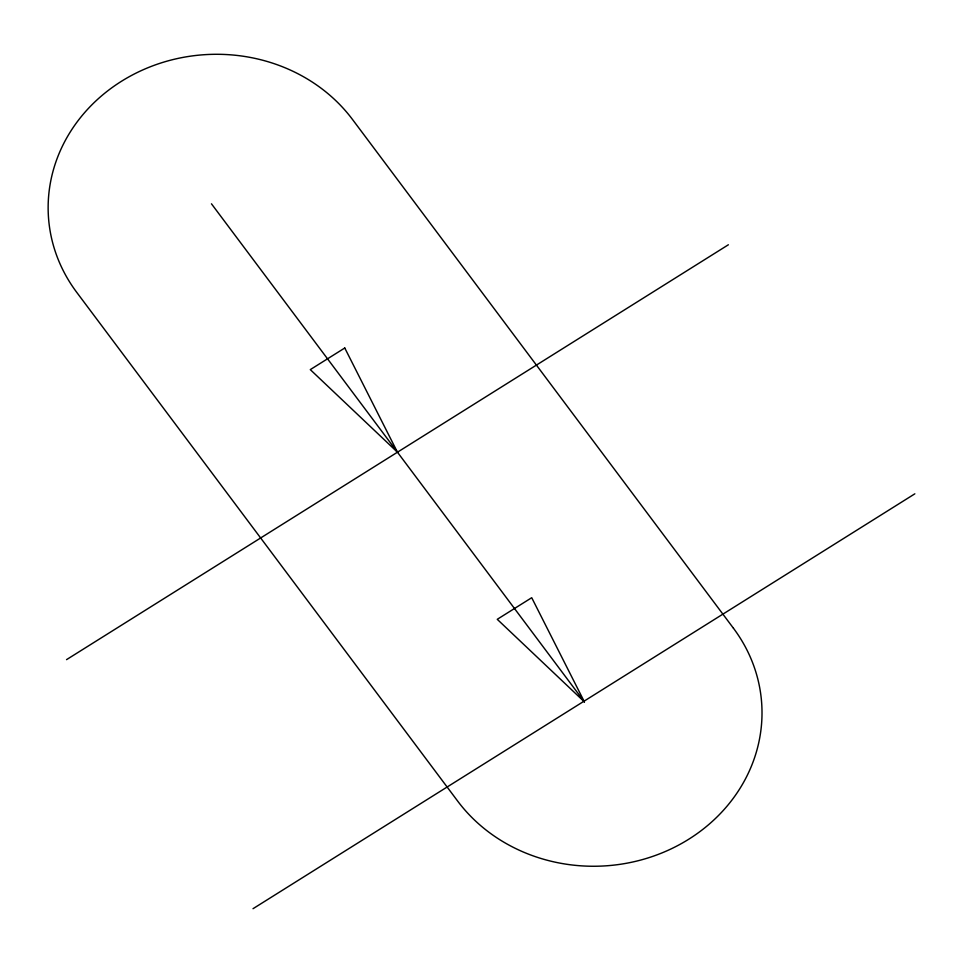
<?xml version="1.0" encoding="UTF-8"?>
<svg xmlns="http://www.w3.org/2000/svg" width="963" height="963" viewBox="0 0 963 963"><rect width="100%" height="100%" fill="white"/><g stroke="black" fill="none" stroke-linecap="round" stroke-linejoin="round"><path stroke-width="1.44" d="M66.543 659.643L728.377 244.771M253.016 908.699L914.85 493.814M584.421 701.907L497.257 619.317L531.72 597.71L584.421 701.907L211.463 203.807M344.766 348.004L310.291 369.623L397.454 452.213L344.766 348.004M733.445 628.237L352.47 119.436A166.503 151.516 -3.7 0 0 121.35 81.349A166.503 151.516 -3.7 0 0 76.703 292.307L457.678 801.108A166.503 151.516 -3.7 0 0 688.798 839.194A166.503 151.516 -3.7 0 0 733.445 628.237"/></g></svg>
